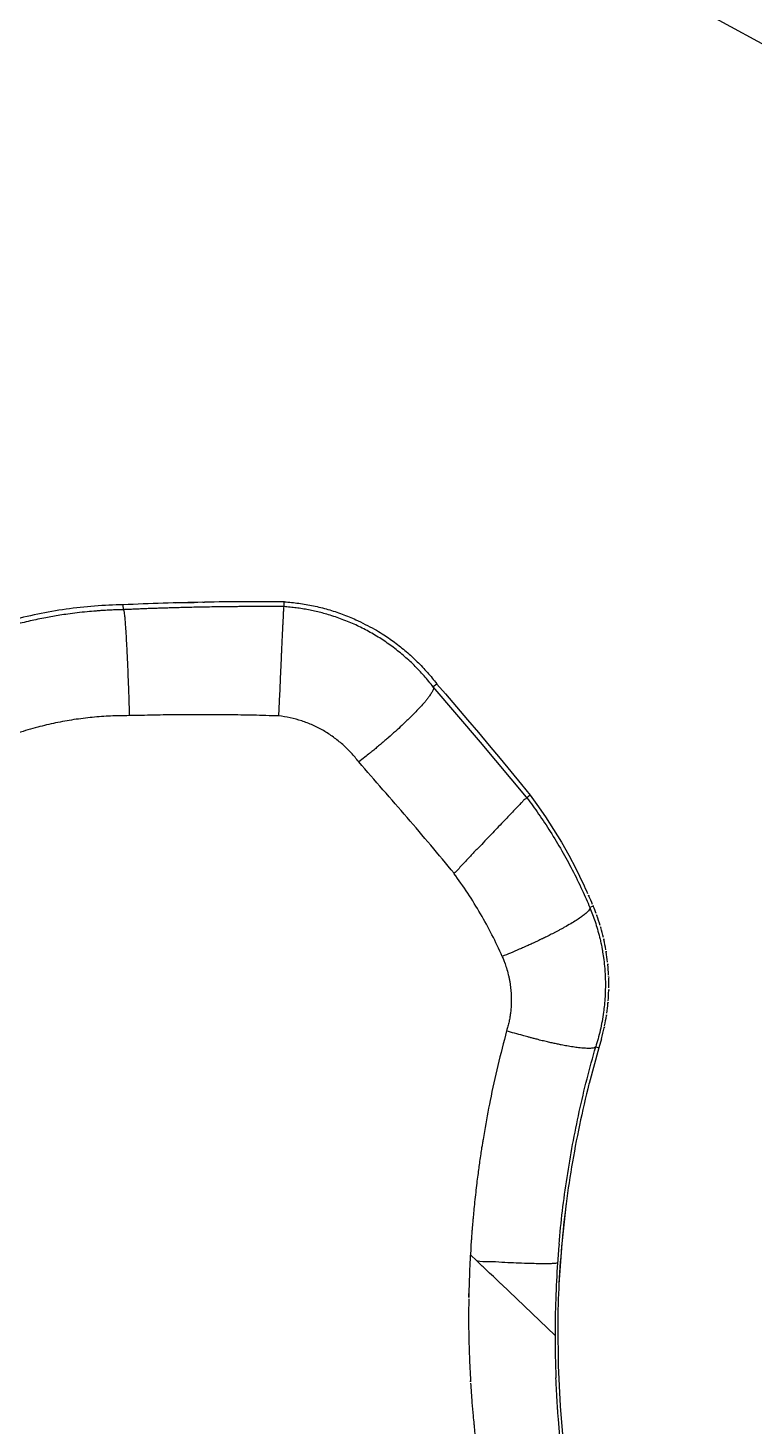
# Model space of a CAD drawing. Header units: millimetres. Extents: x 1145859089 to 1147511753, y -1047484727 to -1047247487.
# Drawn here: x 1146000772.8 to 1146000914.4, y -1047436890.6 to -1047436617.9 of the extents above; entities that cross this region are included whole.
import ezdxf
from ezdxf.xclip import XClip

# ---------------------------------------------------------------- set-up
doc = ezdxf.new("R2010")
doc.units = ezdxf.units.MM
doc.header["$LTSCALE"] = 100
doc.header["$MEASUREMENT"] = 0
doc.header["$XCLIPFRAME"] = 2
doc.layers.get('0').update_dxf_attribs({"linetype": 'CONTINUOUS'})
doc.layers.add('XREF', color=135, linetype='CONTINUOUS')
doc.layers.add('단지배치도$0$W240910', color=135, linetype='CONTINUOUS')

# ---------------------------------------------------------------- blocks, each defined once
blk = doc.blocks.new('단지배치도$0$zw$9902')
at = {"layer": '단지배치도$0$W240910', "linetype": 'ByBlock', "ltscale": 20}
for p, q in [((62895.65, -65317.44), (62578, -65144)), ((62650.63, -65362.03), (62650.6, -65361.07)), ((62660.77, -65360.7), (62664.4, -65360.61)), ((62666.1, -65360.58), (62666.25, -65360.57)), ((62666.25, -65360.57), (62666.4, -65360.57)), ((62681.92, -65360.48), (62681.88, -65361.44)), ((62711.75, -65376.54), (62711.04, -65377.11)), ((62711.04, -65377.12), (62711.04, -65377.11)), ((62720.26, -65387.86), (62711.04, -65377.11)), ((62711.75, -65376.54), (62713.41, -65378.47)), ((62713.41, -65378.47), (62715.56, -65380.97)), ((62715.56, -65380.97), (62717.7, -65383.49)), ((62717.7, -65383.49), (62719.82, -65386)), ((62719.82, -65386), (62721.94, -65388.53)), ((62729.22, -65398.63), (62720.26, -65387.86)), ((62721.94, -65388.53), (62724.05, -65391.07)), ((62724.05, -65391.07), (62726.15, -65393.61)), ((62726.15, -65393.61), (62728.24, -65396.16)), ((62728.24, -65396.16), (62729.92, -65398.22)), ((62729.21, -65398.65), (62729.22, -65398.63)), ((62729.23, -65398.66), (62729.21, -65398.64)), ((62729.25, -65398.68), (62729.23, -65398.66)), ((62729.26, -65398.7), (62729.25, -65398.68)), ((62729.27, -65398.71), (62729.26, -65398.7)), ((62729.28, -65398.71), (62729.27, -65398.71)), ((62729.29, -65398.71), (62729.28, -65398.71)), ((62729.92, -65398.22), (62729.29, -65398.71)), ((62729.92, -65398.22), (62731.23, -65400.02)), ((62731.23, -65400.02), (62732.89, -65402.42)), ((62732.89, -65402.42), (62734.49, -65404.88)), ((62734.49, -65404.88), (62736.01, -65407.37)), ((62736.01, -65407.37), (62737.45, -65409.92)), ((62737.45, -65409.92), (62738.82, -65412.5)), ((62715.06, -65413.48), (62715.09, -65413.45)), ((62738.82, -65412.5), (62740.29, -65415.5)), ((62742.23, -65419.88), (62741.57, -65420.15)), ((62743.83, -65445.75), (62743.32, -65447.47)), ((62743.32, -65447.47), (62741.41, -65454.48)), ((62742.71, -65447.28), (62742.7, -65447.29)), ((62742.71, -65447.28), (62743.32, -65447.47)), ((62736.95, -65477.81), (62736.09, -65485.69)), ((62736.09, -65485.69), (62735.53, -65493.6)), ((62718.27, -65487.84), (62718.26, -65487.87)), ((62719.53, -65489.07), (62718.26, -65487.87)), ((62723.46, -65492.82), (62724.23, -65493.56)), ((62734.77, -65503.61), (62724.24, -65493.56)), ((62735.29, -65501.53), (62735.36, -65509.46)), ((62734.77, -65503.61), (62734.78, -65503.61)), ((62735.36, -65509.46), (62735.75, -65517.38)), ((62735.75, -65517.38), (62736.44, -65525.29))]:
    blk.add_line(p, q, dxfattribs=at)
at = {"layer": '단지배치도$0$W240910'}
for radius in [11431.38, 11931.38]:
    blk.add_arc((57394.29, -57699.4), radius, 251.62775, 321.418131, dxfattribs=at)
at = {"layer": '단지배치도$0$W240910', "linetype": 'ByBlock', "ltscale": 20}
for centre, radius, start, end in [((62677.63, -65969.53), 609.06, 91.08429, 92.54388), ((62677.63, -65969.53), 609.06, 89.59655, 91.05607), ((62679.44, -65398.23), 37.83, 86.1111, 86.2451), ((62650.13, -65457.93), 99.65, 23.978, 25.2052), ((62650.47, -65457.78), 99.28, 23.6923, 23.9774), ((62650.79, -65457.64), 98.93, 22.6378, 23.6928), ((62651.1, -65457.51), 98.59, 22.4373, 22.6373), ((62706.92, -65434.52), 38.22, 20.2215, 22.5145), ((62706.09, -65434.83), 39.1, 19.643, 20.2279), ((62704.91, -65435.24), 40.35, 16.6733, 19.6268), ((62704.7, -65435.3), 40.58, 16.1148, 16.676), ((62704.99, -65435.22), 40.28, 13.2521, 16.1176), ((62705.3, -65435.15), 39.96, 12.5989, 13.2491), ((62705.36, -65435.13), 39.9, 9.7728, 12.5986), ((62705.24, -65435.15), 40.02, 9.0796, 9.7745), ((62705.18, -65435.16), 40.08, 6.2812, 9.079), ((62705.16, -65435.17), 40.1, 5.5239, 6.2815), ((62705.2, -65435.16), 40.06, 2.7372, 5.5244), ((62705.28, -65435.16), 39.98, 2.2633, 2.7365), ((62705.24, -65435.16), 40.02, 1.8626, 2.2633), ((62705.17, -65435.16), 40.09, 359.102, 1.862), ((62705.19, -65435.16), 40.07, 355.4834, 358.3068), ((62705.15, -65435.16), 40.11, 358.3065, 359.1023), ((62705.36, -65435.18), 39.9, 351.9661, 354.8076), ((62705.25, -65435.17), 40.01, 354.8058, 355.4829), ((62704.68, -65435.06), 40.59, 347.8976, 348.4535), ((62704.98, -65435.12), 40.28, 348.4505, 351.3237), ((62705.31, -65435.17), 39.95, 351.3268, 351.9659), ((62705.07, -65435.15), 40.19, 344.7024, 347.9039), ((62937.81, -65503.54), 203.03, 174.9942, 176.0188), ((62935.39, -65503.36), 200.61, 176.0208, 180.0728), ((62939.47, -65503.56), 204.69, 180.0136, 182.3229), ((62754.27, -65510.53), 36.03, 183.0789, 183.7466)]:
    blk.add_arc(centre, radius, start, end, dxfattribs=at)
for points, knots in [([(62650.6, -65361.07), (62648.73, -65361.1), (62644.99, -65361.28), (62639.42, -65361.89), (62633.89, -65362.85), (62628.94, -65364.03), (62625.85, -65364.95), (62624.56, -65365.36)], [0, 0, 0, 0, 5.604747, 11.209491, 16.814234, 22.41898, 26.475197, 26.475197, 26.475197, 26.475197]), ([(62681.88, -65361.44), (62681.61, -65361.44), (62681.03, -65361.44), (62680.08, -65361.43), (62678.99, -65361.43), (62677.77, -65361.42), (62676.56, -65361.43), (62675.57, -65361.43), (62674.84, -65361.43), (62674.32, -65361.43), (62673.68, -65361.44), (62672.9, -65361.44), (62671.88, -65361.45), (62670.7, -65361.46), (62669.33, -65361.48), (62667.79, -65361.5), (62666.12, -65361.53), (62664.44, -65361.57), (62662.89, -65361.6), (62661.57, -65361.64), (62660.49, -65361.67), (62659.65, -65361.69), (62659.01, -65361.71), (62658.4, -65361.73), (62657.81, -65361.75), (62657.17, -65361.77), (62656.41, -65361.8), (62655.42, -65361.83), (62654.28, -65361.88), (62653.2, -65361.92), (62652.24, -65361.96), (62651.4, -65362), (62650.87, -65362.02), (62650.63, -65362.03)], [0, 0, 0, 0, 0.80711, 1.754338, 2.84172, 4.087611, 5.393996, 6.473409, 7.071229, 7.566506, 8.043536, 8.992257, 9.912858, 11.090715, 12.525852, 14.02463, 15.734029, 17.518769, 19.069157, 20.385203, 21.466948, 22.314447, 22.927752, 23.371117, 24.15612, 24.685855, 25.311787, 26.418611, 27.664944, 28.725321, 29.678608, 30.524851, 31.264089, 31.264089, 31.264089, 31.264089]), ([(62681.88, -65361.44), (62681.84, -65361.59), (62681.85, -65361.88), (62681.8, -65362.32), (62681.78, -65362.8), (62681.75, -65363.36), (62681.72, -65364.01), (62681.68, -65364.73), (62681.63, -65365.67), (62681.58, -65366.82), (62681.53, -65367.98), (62681.48, -65368.98), (62681.44, -65369.82), (62681.41, -65370.67), (62681.35, -65371.83), (62681.29, -65373.3), (62681.22, -65374.9), (62681.16, -65376.35), (62681.1, -65377.64), (62681.03, -65379.15), (62680.95, -65380.85), (62680.89, -65382.11), (62680.86, -65382.74)], [0, 0, 0, 0, 0.449201, 0.870347, 1.312687, 1.899182, 2.550008, 3.276556, 4.068677, 5.35636, 6.730825, 7.54418, 8.381339, 9.237518, 10.107956, 11.873008, 13.640881, 14.924686, 16.222354, 17.522148, 19.450202, 21.319987, 21.319987, 21.319987, 21.319987]), ([(62698.12, -65366.12), (62697.29, -65365.67), (62695.6, -65364.84), (62692.97, -65363.77), (62690.79, -65363.06), (62689.09, -65362.59), (62687.9, -65362.31), (62686.71, -65362.06), (62685.51, -65361.85), (62684.32, -65361.68), (62683.11, -65361.54), (62682.3, -65361.47), (62681.88, -65361.44)], [0, 0, 0, 0, 2.820202, 5.652012, 8.49461, 9.712081, 10.930023, 12.147749, 13.367822, 14.589538, 15.767534, 17.021847, 17.021847, 17.021847, 17.021847]), ([(62682, -65360.49), (62682.94, -65360.55), (62684.84, -65360.75), (62687.68, -65361.25), (62690.51, -65361.95), (62693.27, -65362.86), (62696.33, -65364.08), (62698.35, -65365.22), (62699.55, -65365.82)], [0, 0, 0, 0, 2.819755, 5.728449, 8.637903, 11.548144, 14.459024, 18.488384, 18.488384, 18.488384, 18.488384]), ([(62650.63, -65362.03), (62650.42, -65362.04), (62649.93, -65362.05), (62649.11, -65362.07), (62648.25, -65362.11), (62647.47, -65362.15), (62646.76, -65362.19), (62646.04, -65362.23), (62644.96, -65362.31), (62643.47, -65362.44), (62641.65, -65362.64), (62639.87, -65362.87), (62637.83, -65363.17), (62635.36, -65363.6), (62632.41, -65364.22), (62629.38, -65364.96), (62626.37, -65365.81), (62624.39, -65366.45), (62623.41, -65366.78)], [0, 0, 0, 0, 0.617661, 1.4687, 2.464813, 3.195171, 3.821585, 4.585677, 5.349337, 7.081726, 9.06618, 10.854362, 12.448485, 15.256615, 18.373099, 21.499443, 24.623924, 27.737325, 27.737325, 27.737325, 27.737325]), ([(62650.63, -65362.03), (62650.75, -65362.17), (62650.73, -65362.59), (62650.84, -65363.18), (62650.9, -65363.92), (62650.98, -65364.82), (62651.05, -65365.89), (62651.13, -65367.15), (62651.2, -65368.36), (62651.26, -65369.52), (62651.32, -65370.65), (62651.38, -65371.85), (62651.43, -65373.01), (62651.47, -65374.11), (62651.52, -65375.43), (62651.58, -65377.02), (62651.64, -65378.52), (62651.68, -65379.8), (62651.71, -65380.85), (62651.74, -65381.84), (62651.76, -65382.44), (62651.76, -65382.69)], [0, 0, 0, 0, 0.545333, 1.111264, 1.856496, 2.751032, 3.830629, 5.089486, 6.515796, 7.489334, 8.559229, 9.904418, 11.101251, 12.041752, 13.209308, 15.065064, 16.801774, 17.73696, 18.900637, 19.937199, 20.706411, 20.706411, 20.706411, 20.706411]), ([(62711.04, -65377.12), (62710.47, -65376.37), (62709.26, -65374.9), (62707.3, -65372.83), (62705.19, -65370.91), (62702.96, -65369.13), (62700.6, -65367.52), (62698.95, -65366.57), (62698.12, -65366.12)], [0, 0, 0, 0, 2.841708, 5.691442, 8.544539, 11.396169, 14.246509, 17.100018, 17.100018, 17.100018, 17.100018]), ([(62699.55, -65365.82), (62700.07, -65366.12), (62701.41, -65366.93), (62703.51, -65368.36), (62705.79, -65370.18), (62707.93, -65372.15), (62709.91, -65374.24), (62711.12, -65375.72), (62711.7, -65376.47)], [0, 0, 0, 0, 1.793111, 4.704543, 7.615341, 10.525352, 13.434601, 16.259769, 16.259769, 16.259769, 16.259769]), ([(62711.04, -65377.12), (62711.13, -65377.34), (62710.95, -65377.8), (62710.63, -65378.39), (62710.25, -65378.94), (62709.83, -65379.48), (62709.41, -65380), (62708.83, -65380.67), (62708.06, -65381.51), (62707.22, -65382.37), (62706.42, -65383.16), (62705.7, -65383.87), (62704.77, -65384.74), (62703.62, -65385.8), (62702.51, -65386.78), (62701.59, -65387.57), (62700.9, -65388.16), (62700.18, -65388.77), (62699.54, -65389.3), (62699.02, -65389.73), (62698.44, -65390.19), (62697.6, -65390.87), (62696.89, -65391.42), (62696.49, -65391.73)], [0, 0, 0, 0, 0.69204, 1.293281, 2.081195, 2.671542, 3.340075, 4.085625, 5.342847, 6.754984, 7.695639, 8.708164, 9.789286, 11.528422, 13.386865, 14.242456, 15.149533, 16.103876, 17.100029, 17.607413, 18.147031, 19.321034, 20.845298, 20.845298, 20.845298, 20.845298]), ([(62651.76, -65382.7), (62650.55, -65382.71), (62648.15, -65382.73), (62644.54, -65383.01), (62640.96, -65383.45), (62637.41, -65384.09), (62633.78, -65384.95), (62630.11, -65386.03), (62626.59, -65387.31), (62623.33, -65388.66), (62620.39, -65390.18), (62618.31, -65391.05), (62617.45, -65391.74)], [0, 0, 0, 0, 3.632436, 7.214714, 10.835867, 14.452148, 18.050733, 22.006283, 25.937991, 29.263585, 32.581286, 35.905004, 35.905004, 35.905004, 35.905004]), ([(62680.86, -65382.74), (62679.22, -65382.72), (62675.97, -65382.6), (62671.11, -65382.55), (62666.29, -65382.51), (62661.44, -65382.54), (62656.59, -65382.58), (62653.35, -65382.68), (62651.76, -65382.7)], [0, 0, 0, 0, 4.921841, 9.776253, 14.561525, 19.395995, 24.336611, 29.104186, 29.104186, 29.104186, 29.104186]), ([(62696.49, -65391.73), (62696.04, -65391.11), (62695.04, -65389.94), (62693.39, -65388.31), (62691.58, -65386.86), (62689.63, -65385.59), (62687.56, -65384.53), (62685.39, -65383.69), (62683.16, -65383.07), (62681.63, -65382.83), (62680.86, -65382.74)], [0, 0, 0, 0, 2.306838, 4.611291, 6.936627, 9.255405, 11.580621, 13.895868, 16.219767, 18.529919, 18.529919, 18.529919, 18.529919]), ([(62715.09, -65413.45), (62712.09, -65409.79), (62705.93, -65402.52), (62699.65, -65395.34), (62696.49, -65391.73)], [0, 0, 0, 0, 14.1958, 28.595231, 28.595231, 28.595231, 28.595231]), ([(62729.21, -65398.64), (62729.25, -65398.85), (62728.69, -65399.07), (62728.33, -65399.61), (62727.73, -65400.19), (62727.05, -65400.91), (62726.24, -65401.76), (62725.32, -65402.72), (62724.3, -65403.79), (62723.19, -65404.95), (62722.02, -65406.2), (62720.76, -65407.46), (62719.99, -65408.41), (62719.53, -65408.8)], [0, 0, 0, 0, 0.629204, 1.261724, 2.07872, 3.077214, 4.249248, 5.58909, 7.074568, 8.680518, 10.40106, 12.208852, 14.032259, 14.032259, 14.032259, 14.032259]), ([(62729.29, -65398.71), (62730.07, -65399.75), (62731.64, -65401.93), (62733.92, -65405.37), (62735.37, -65407.78), (62736.09, -65409.04)], [0, 0, 0, 0, 3.913393, 8.038625, 12.375794, 12.375794, 12.375794, 12.375794]), ([(62719.53, -65408.8), (62719, -65409.24), (62718.12, -65410.36), (62716.55, -65411.82), (62715.67, -65413.01), (62715.09, -65413.45)], [0, 0, 0, 0, 2.066728, 4.230388, 6.431366, 6.431366, 6.431366, 6.431366]), ([(62736.09, -65409.04), (62736.79, -65410.26), (62738.18, -65412.8), (62739.99, -65416.51), (62741.09, -65419.01), (62741.57, -65420.15)], [0, 0, 0, 0, 4.22334, 8.664264, 12.398343, 12.398343, 12.398343, 12.398343]), ([(62724.47, -65429.68), (62723.86, -65428.25), (62722.51, -65425.45), (62720.28, -65421.32), (62717.8, -65417.32), (62715.99, -65414.75), (62715.06, -65413.48)], [0, 0, 0, 0, 4.654605, 9.339655, 14.057769, 18.772347, 18.772347, 18.772347, 18.772347]), ([(62741.57, -65420.15), (62741.59, -65420.46), (62741.11, -65420.99), (62740.46, -65421.56), (62739.69, -65422.12), (62738.82, -65422.69), (62737.79, -65423.33), (62736.85, -65423.86), (62736.08, -65424.28), (62735.54, -65424.58), (62735.01, -65424.85), (62734.52, -65425.11), (62734.05, -65425.35), (62733.59, -65425.58), (62733.14, -65425.81), (62732.71, -65426.02), (62732.28, -65426.23), (62731.83, -65426.44), (62731.3, -65426.69), (62730.67, -65426.99), (62729.93, -65427.33), (62729.22, -65427.65), (62728.53, -65427.96), (62727.52, -65428.41), (62726.13, -65429), (62725.02, -65429.46), (62724.47, -65429.68)], [0, 0, 0, 0, 0.930778, 1.822635, 2.698098, 3.748874, 4.966424, 6.336361, 6.979675, 7.601023, 8.194445, 8.754886, 9.278129, 9.760713, 10.311777, 10.788105, 11.186525, 11.766369, 12.258329, 12.951947, 13.874187, 14.693756, 15.269929, 16.166147, 18.008381, 19.783573, 19.783573, 19.783573, 19.783573]), ([(62741.57, -65420.15), (62741.94, -65421.04), (62742.64, -65422.93), (62743.28, -65425.15), (62743.63, -65426.63), (62743.77, -65427.27), (62743.88, -65427.84), (62744.04, -65428.72), (62744.24, -65429.98), (62744.44, -65431.68), (62744.52, -65432.93), (62744.55, -65433.61)], [0, 0, 0, 0, 2.881319, 6.031147, 6.947928, 7.421278, 8.001605, 8.688921, 10.100092, 11.819439, 13.847041, 13.847041, 13.847041, 13.847041]), ([(62724.47, -65429.68), (62724.53, -65429.82), (62724.69, -65430.19), (62724.97, -65430.92), (62725.33, -65431.97), (62725.61, -65432.99), (62725.81, -65433.88), (62726.05, -65435.1), (62726.2, -65436.4), (62726.25, -65437.72), (62726.25, -65438.46), (62726.23, -65439.09), (62726.2, -65439.62), (62726.16, -65440.12), (62726.11, -65440.57), (62726.05, -65441.04), (62725.98, -65441.48), (62725.9, -65441.94), (62725.77, -65442.55), (62725.6, -65443.29), (62725.42, -65443.88), (62725.34, -65444.17)], [0, 0, 0, 0, 0.447889, 1.227569, 2.33458, 3.761479, 4.417731, 5.072633, 7.479468, 8.321554, 9.059096, 9.691757, 10.219254, 10.641465, 11.188179, 11.598801, 12.056191, 12.53337, 12.98429, 13.920151, 14.827012, 14.827012, 14.827012, 14.827012]), ([(62744.55, -65433.61), (62744.58, -65434.29), (62744.6, -65435.59), (62744.54, -65437.43), (62744.41, -65439.05), (62744.22, -65440.67), (62743.96, -65442.32), (62743.6, -65444.06), (62743.18, -65445.71), (62742.87, -65446.77), (62742.7, -65447.29)], [0, 0, 0, 0, 2.059288, 3.899753, 5.5213, 6.923845, 8.779453, 10.55639, 12.254625, 13.874128, 13.874128, 13.874128, 13.874128]), ([(62725.34, -65444.17), (62724.76, -65446.42), (62723.57, -65450.92), (62722.15, -65457.48), (62721.25, -65462.31), (62720.78, -65465.12), (62720.6, -65466.19), (62720.45, -65467.13), (62720.28, -65468.3), (62720.14, -65469.18), (62720.07, -65469.68)], [0, 0, 0, 0, 6.970844, 13.960153, 20.130537, 21.704696, 22.517268, 23.38058, 24.5609, 26.059001, 26.059001, 26.059001, 26.059001]), ([(62731.48, -65445.9), (62731.23, -65445.8), (62730.74, -65445.72), (62730.07, -65445.53), (62729.48, -65445.37), (62728.96, -65445.23), (62728.11, -65445), (62726.93, -65444.6), (62725.81, -65444.43), (62725.34, -65444.17)], [0, 0, 0, 0, 0.785509, 1.485574, 2.097317, 2.619131, 3.08624, 4.748278, 6.376057, 6.376057, 6.376057, 6.376057]), ([(62742.7, -65447.29), (62742.63, -65447.39), (62742.28, -65447.55), (62741.6, -65447.62), (62740.58, -65447.6), (62739.44, -65447.49), (62738.24, -65447.32), (62737.12, -65447.14), (62736.11, -65446.95), (62735.22, -65446.76), (62734.39, -65446.59), (62733.49, -65446.39), (62732.52, -65446.14), (62731.82, -65446.02), (62731.48, -65445.9)], [0, 0, 0, 0, 0.386577, 1.061927, 2.075916, 3.430424, 4.511722, 5.705098, 6.82224, 7.590985, 8.436215, 9.358547, 10.356819, 11.46101, 11.46101, 11.46101, 11.46101]), ([(62735.55, -65485.82), (62735.74, -65483.64), (62736.19, -65479.3), (62737.08, -65472.8), (62738.17, -65466.35), (62739.47, -65459.93), (62740.97, -65453.57), (62742.11, -65449.37), (62742.71, -65447.28)], [0, 0, 0, 0, 6.553541, 13.107395, 19.657698, 26.199822, 32.731156, 39.253913, 39.253913, 39.253913, 39.253913]), ([(62741.47, -65454.26), (62741.36, -65454.67), (62740.58, -65457.76), (62739.27, -65463.58), (62737.78, -65471.75), (62736.63, -65479.97), (62735.81, -65488.24), (62735.42, -65495.43), (62735.29, -65499.86), (62735.29, -65501.53)], [0, 0, 0, 0, 1.268591, 9.572434, 17.876043, 26.179379, 34.482432, 42.785216, 47.783932, 47.783932, 47.783932, 47.783932]), ([(62720.07, -65469.68), (62720.02, -65470.1), (62719.89, -65470.98), (62719.7, -65472.4), (62719.5, -65473.98), (62719.29, -65475.73), (62719.1, -65477.53), (62718.94, -65479.1), (62718.83, -65480.3), (62718.75, -65481.12), (62718.7, -65481.72), (62718.65, -65482.27), (62718.61, -65482.74), (62718.56, -65483.38), (62718.49, -65484.14), (62718.49, -65484.77), (62718.44, -65485.11)], [0, 0, 0, 0, 1.265254, 2.693625, 4.284414, 6.036974, 7.976404, 9.718938, 10.766561, 11.591929, 12.194976, 12.575584, 13.246166, 13.62651, 14.499451, 15.521988, 15.521988, 15.521988, 15.521988]), ([(62718.44, -65485.11), (62718.37, -65485.56), (62718.33, -65486.47), (62718.36, -65487.39), (62718.27, -65487.84)], [0, 0, 0, 0, 1.361949, 2.732032, 2.732032, 2.732032, 2.732032]), ([(62718.26, -65487.87), (62718.26, -65488.02), (62718.22, -65488.58), (62718.16, -65489.85), (62718.06, -65492.22), (62718, -65494.19), (62717.97, -65495.45)], [0, 0, 0, 0, 0.462729, 1.684278, 3.813673, 7.586353, 7.586353, 7.586353, 7.586353]), ([(62724.41, -65489.35), (62723.59, -65489.31), (62721.98, -65489.13), (62720.3, -65489.3), (62719.53, -65489.07)], [0, 0, 0, 0, 2.444196, 4.888729, 4.888729, 4.888729, 4.888729]), ([(62723.47, -65492.82), (62723.03, -65492.32), (62722.13, -65491.58), (62721.06, -65490.53), (62720.22, -65489.74), (62719.75, -65489.28), (62719.53, -65489.07)], [0, 0, 0, 0, 1.999883, 3.490576, 4.503334, 5.445999, 5.445999, 5.445999, 5.445999]), ([(62735.27, -65489.44), (62735.02, -65489.55), (62734.41, -65489.58), (62733.42, -65489.63), (62732.16, -65489.62), (62730.58, -65489.6), (62728.71, -65489.54), (62726.62, -65489.46), (62725.16, -65489.39), (62724.41, -65489.35)], [0, 0, 0, 0, 0.826395, 1.745737, 3.011497, 4.60525, 6.488135, 8.602852, 10.877877, 10.877877, 10.877877, 10.877877]), ([(62717.94, -65496.46), (62717.94, -65497.59), (62717.9, -65500.03), (62717.93, -65502.48), (62717.96, -65503.8)], [0, 0, 0, 0, 3.379338, 7.331471, 7.331471, 7.331471, 7.331471]), ([(62717.97, -65495.45), (62717.96, -65495.67), (62717.95, -65496.01), (62717.95, -65496.35), (62717.96, -65496.46)], [0, 0, 0, 0, 0.674098, 1.017934, 1.017934, 1.017934, 1.017934]), ([(62717.96, -65503.8), (62717.99, -65505.09), (62718.06, -65507.99), (62718.21, -65510.87), (62718.29, -65512.46)], [0, 0, 0, 0, 3.899777, 8.674294, 8.674294, 8.674294, 8.674294]), ([(62718.32, -65512.88), (62718.4, -65514.14), (62718.54, -65516.28), (62718.73, -65518.42), (62718.8, -65519.31)], [0, 0, 0, 0, 3.778817, 6.443024, 6.443024, 6.443024, 6.443024]), ([(62736.4, -65529.21), (62736.36, -65528.86), (62736.27, -65528.17), (62736.15, -65527.11), (62736.02, -65526.03), (62735.9, -65524.93), (62735.77, -65523.67), (62735.63, -65522.2), (62735.49, -65520.65), (62735.38, -65519.28), (62735.3, -65518.25), (62735.25, -65517.52), (62735.21, -65516.93), (62735.18, -65516.38), (62735.14, -65515.8), (62735.11, -65515.19), (62735.03, -65513.87), (62734.98, -65512.76), (62734.94, -65511.85)], [0, 0, 0, 0, 1.037321, 2.099868, 3.187633, 4.3006, 5.438746, 6.993786, 8.715072, 10.120908, 11.0973, 11.829743, 12.31834, 12.85877, 13.470586, 14.082351, 14.694073, 17.418788, 17.418788, 17.418788, 17.418788]), ([(62718.8, -65519.31), (62718.85, -65519.83), (62718.92, -65520.52), (62719.02, -65521.54), (62719.12, -65522.55), (62719.38, -65524.96), (62719.63, -65527.03), (62719.85, -65528.58)], [0, 0, 0, 0, 1.577622, 2.073716, 3.079791, 4.638275, 9.333782, 9.333782, 9.333782, 9.333782])]:
    blk.add_open_spline(points, degree=3, knots=knots, dxfattribs=at)
blk = doc.blocks.new('단지배치도')
blk.add_blockref('단지배치도$0$zw$9902', (141034.19, 142437.16))

msp = doc.modelspace()

# ---------------------------------------------------------------- block references
at = {"layer": 'XREF'}
ref = msp.add_blockref('단지배치도', (1145797106.633357, -1047513806.462535), dxfattribs=at)
XClip(ref).set_block_clipping_path([(72982.4064819524, 34919.7593965298), (360382.4067475507, 255319.7593436697)])

doc.saveas('drawing.dxf')
